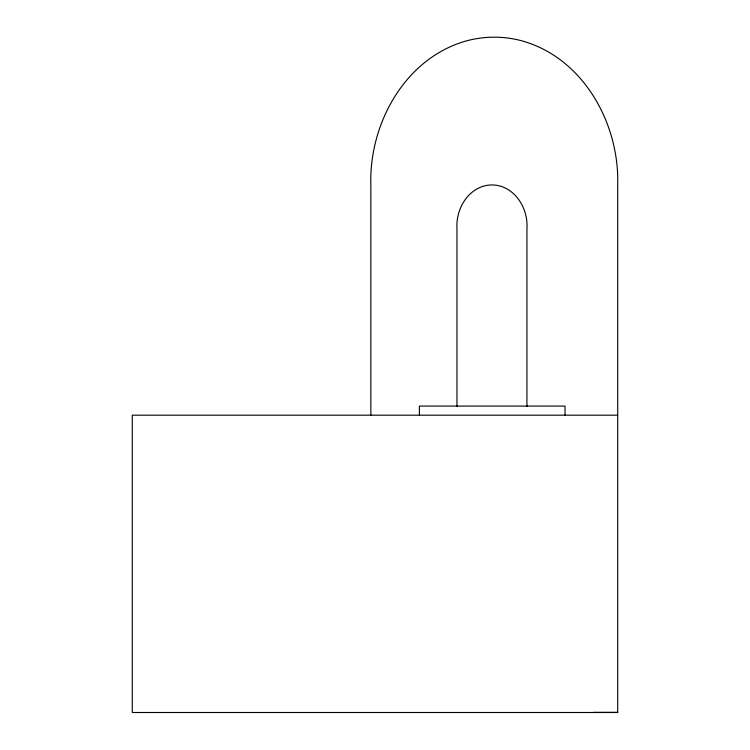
<?xml version="1.0" encoding="UTF-8"?>
<svg xmlns="http://www.w3.org/2000/svg" width="750" height="750" viewBox="0 0 750 750"><rect width="100%" height="100%" fill="white"/><g stroke="black" fill="none" stroke-linecap="round" stroke-linejoin="round"><path stroke-width="1.12" d="M617.709 415.181L132.291 415.181L132.291 712.5L617.709 712.5L617.709 183.797C619.144 122.541 582.591 57.066 520.856 40.566A106.275 106.275 0 0 0 465.581 41.128C404.119 58.884 368.55 124.931 370.856 186.291L370.856 415.181M593.438 712.359L617.709 712.359M565.022 415.181L565.022 406.078L419.4 406.078L419.4 415.181M526.941 406.462L526.941 229.144C528.3 211.237 518.334 191.531 500.4 186.141A30.197 30.197 0 0 0 484.284 185.944C466.247 190.866 455.916 210.384 456.966 228.262L456.966 406.294"/></g></svg>
